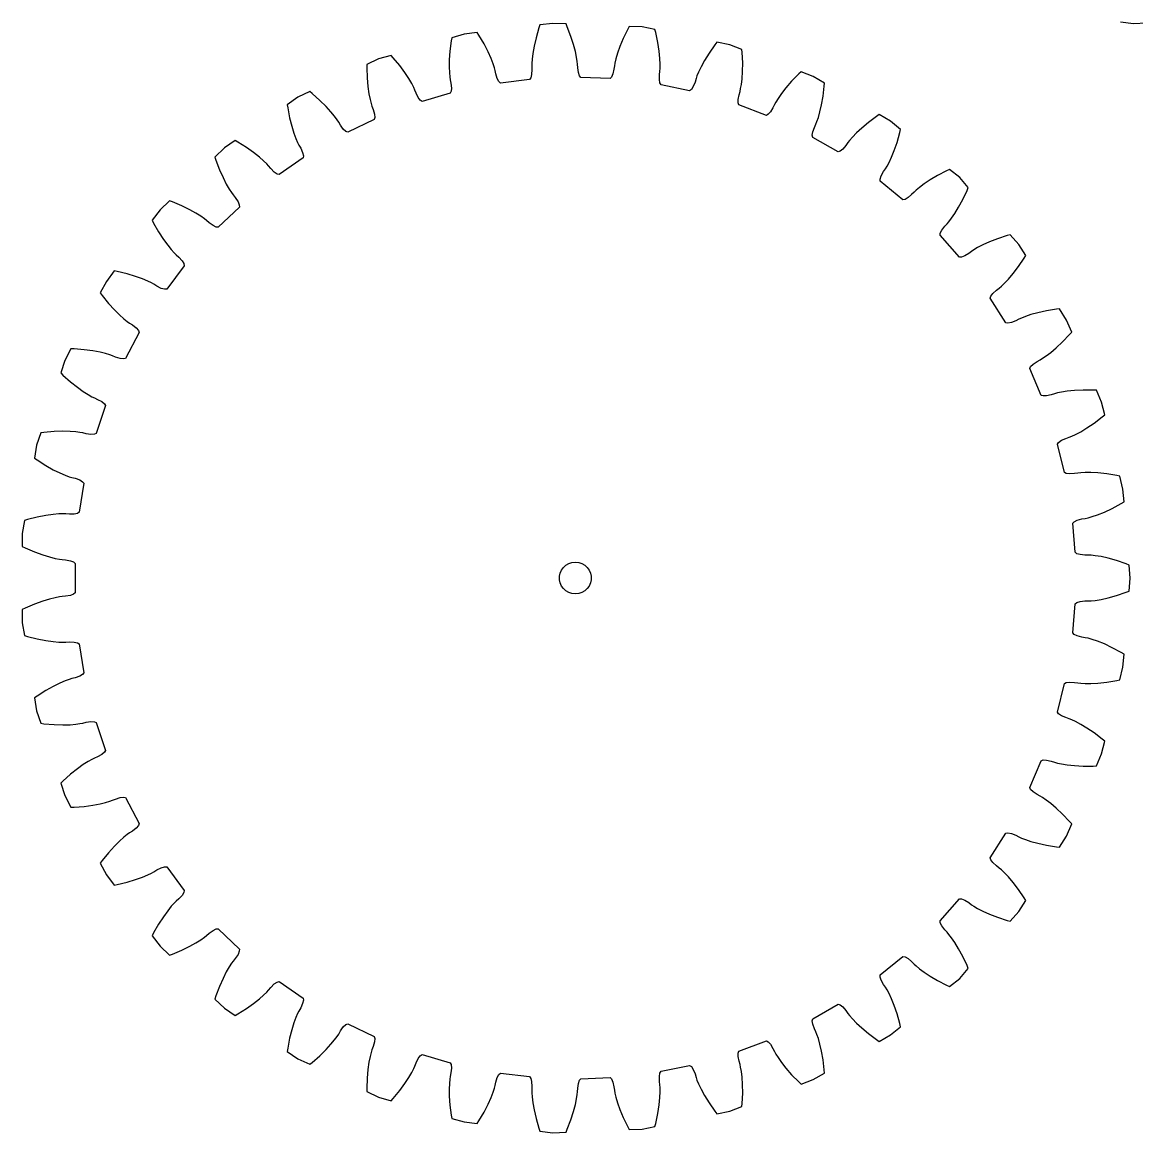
# Model space of a CAD drawing. Extents: x 0 to 213, y 0 to 209.
# Drawn here: x 0 to 104.9, y 0 to 104.4 of the extents above; entities that cross this region are included whole.
import ezdxf

# ---------------------------------------------------------------- set-up
doc = ezdxf.new("R2010")
doc.units = 0

msp = doc.modelspace()

# ---------------------------------------------------------------- linework, layer by layer
for p, q in [((48.61, 103.89), (48.34, 102.97)), ((48.71, 104.17), (48.61, 103.89)), ((49.93, 104.32), (48.71, 104.17)), ((51.16, 104.27), (49.93, 104.32)), ((51.28, 104), (51.16, 104.27)), ((51.62, 103.1), (51.28, 104)), ((57.1, 104.03), (56.96, 103.77)), ((58.33, 103.98), (57.1, 104.03)), ((59.53, 103.74), (58.33, 103.98)), ((103.33, 104.47), (104.55, 104.32)), ((104.55, 104.32), (105.78, 104.37)), ((40.41, 102.97), (40.36, 102.67)), ((41.59, 103.31), (40.41, 102.97)), ((42.81, 103.46), (41.59, 103.31)), ((42.97, 103.21), (42.81, 103.46)), ((43.46, 102.38), (42.97, 103.21)), ((48.34, 102.97), (48.16, 102.17)), ((51.87, 102.32), (51.62, 103.1)), ((56.54, 102.91), (56.23, 102.15)), ((56.96, 103.77), (56.54, 102.91)), ((59.6, 103.45), (59.53, 103.74)), ((59.8, 102.51), (59.6, 103.45)), ((40.24, 101.72), (40.18, 100.9)), ((40.36, 102.67), (40.24, 101.72)), ((43.83, 101.65), (43.46, 102.38)), ((48.16, 102.17), (48.03, 101.5)), ((52.05, 101.66), (51.87, 102.32)), ((56.23, 102.15), (56, 101.51)), ((59.92, 101.7), (59.8, 102.51)), ((65.17, 102.31), (64.62, 101.52)), ((65.36, 102.55), (65.17, 102.31)), ((66.56, 102.3), (65.36, 102.55)), ((67.7, 101.87), (66.56, 102.3)), ((67.73, 101.57), (67.7, 101.87)), ((33.52, 100.97), (32.41, 100.44)), ((34.7, 101.31), (33.52, 100.97)), ((34.9, 101.09), (34.7, 101.31)), ((35.51, 100.35), (34.9, 101.09)), ((40.18, 100.9), (40.17, 100.22)), ((44.11, 101.03), (43.83, 101.65)), ((44.3, 100.52), (44.11, 101.03)), ((47.97, 100.96), (47.94, 100.56)), ((48.03, 101.5), (47.97, 100.96)), ((52.16, 101.13), (52.05, 101.66)), ((52.22, 100.73), (52.16, 101.13)), ((52.25, 100.47), (52.22, 100.73)), ((55.85, 100.98), (55.76, 100.59)), ((56, 101.51), (55.85, 100.98)), ((59.99, 101.02), (59.92, 101.7)), ((60.01, 100.48), (59.99, 101.02)), ((64.19, 100.83), (63.87, 100.23)), ((64.62, 101.52), (64.19, 100.83)), ((67.78, 100.61), (67.73, 101.57)), ((32.41, 100.44), (32.41, 100.15)), ((32.41, 100.15), (32.44, 99.19)), ((36, 99.69), (35.51, 100.35)), ((36.37, 99.12), (36, 99.69)), ((40.17, 100.22), (40.19, 99.68)), ((40.19, 99.68), (40.23, 99.28)), ((44.43, 100.14), (44.3, 100.52)), ((44.49, 99.88), (44.43, 100.14)), ((44.56, 99.56), (44.49, 99.88)), ((47.95, 99.97), (47.92, 99.52)), ((47.94, 100.56), (47.93, 100.3)), ((47.93, 100.3), (47.95, 99.97)), ((52.26, 100.14), (52.25, 100.47)), ((52.32, 99.7), (52.26, 100.14)), ((52.43, 99.39), (52.32, 99.7)), ((55.67, 100.01), (55.57, 99.56)), ((55.71, 100.33), (55.67, 100.01)), ((55.76, 100.59), (55.71, 100.33)), ((59.95, 99.49), (59.99, 99.81)), ((59.99, 99.81), (60.01, 100.08)), ((60.01, 100.08), (60.01, 100.48)), ((63.63, 99.74), (63.48, 99.37)), ((63.87, 100.23), (63.63, 99.74)), ((67.72, 99.11), (67.77, 99.79)), ((67.77, 99.79), (67.78, 100.61)), ((73.27, 99.76), (73.05, 99.56)), ((74.41, 99.32), (73.27, 99.76)), ((32.44, 99.19), (32.52, 98.37)), ((36.64, 98.65), (36.37, 99.12)), ((36.83, 98.29), (36.64, 98.65)), ((40.23, 99.28), (40.27, 99.02)), ((40.27, 99.02), (40.33, 98.7)), ((40.33, 98.7), (40.38, 98.24)), ((44.69, 99.13), (44.56, 99.56)), ((44.84, 98.84), (44.69, 99.13)), ((45, 98.71), (44.84, 98.84)), ((47.73, 99.04), (45, 98.71)), ((47.84, 99.21), (47.73, 99.04)), ((47.92, 99.52), (47.84, 99.21)), ((52.55, 99.24), (52.43, 99.39)), ((55.3, 99.13), (52.55, 99.24)), ((55.44, 99.27), (55.3, 99.13)), ((55.57, 99.56), (55.44, 99.27)), ((59.94, 99.03), (59.95, 99.49)), ((60, 98.72), (59.94, 99.03)), ((60.1, 98.54), (60, 98.72)), ((63.3, 98.8), (63.13, 98.38)), ((63.39, 99.12), (63.3, 98.8)), ((63.48, 99.37), (63.39, 99.12)), ((67.59, 98.18), (67.66, 98.57)), ((67.66, 98.57), (67.72, 99.11)), ((72.38, 98.87), (71.84, 98.25)), ((73.05, 99.56), (72.38, 98.87)), ((75.48, 98.71), (74.41, 99.32)), ((75.46, 98.41), (75.48, 98.71)), ((27.04, 97.9), (25.93, 97.37)), ((27.28, 97.71), (27.04, 97.9)), ((28, 97.08), (27.28, 97.71)), ((32.52, 98.37), (32.62, 97.7)), ((32.62, 97.7), (32.72, 97.17)), ((36.94, 98.05), (36.83, 98.29)), ((37.05, 97.75), (36.94, 98.05)), ((37.25, 97.34), (37.05, 97.75)), ((40.26, 97.75), (37.62, 96.98)), ((40.35, 97.93), (40.26, 97.75)), ((40.38, 98.24), (40.35, 97.93)), ((62.79, 97.99), (60.1, 98.54)), ((62.96, 98.11), (62.79, 97.99)), ((63.13, 98.38), (62.96, 98.11)), ((67.36, 97.16), (67.44, 97.6)), ((67.44, 97.6), (67.53, 97.92)), ((67.53, 97.92), (67.59, 98.18)), ((71.42, 97.71), (71.11, 97.26)), ((71.84, 98.25), (71.42, 97.71)), ((75.34, 97.46), (75.46, 98.41)), ((25.93, 97.37), (24.92, 96.67)), ((24.92, 96.67), (24.97, 96.38)), ((28.58, 96.5), (28, 97.08)), ((29.04, 96), (28.58, 96.5)), ((32.72, 97.17), (32.82, 96.77)), ((32.82, 96.77), (32.9, 96.52)), ((32.9, 96.52), (33.02, 96.22)), ((37.45, 97.09), (37.25, 97.34)), ((37.62, 96.98), (37.45, 97.09)), ((67.36, 96.84), (67.36, 97.16)), ((67.43, 96.65), (67.36, 96.84)), ((70.01, 95.67), (67.43, 96.65)), ((70.77, 96.69), (70.63, 96.39)), ((70.9, 96.92), (70.77, 96.69)), ((71.11, 97.26), (70.9, 96.92)), ((75.05, 95.99), (75.2, 96.65)), ((75.2, 96.65), (75.34, 97.46)), ((24.97, 96.38), (25.15, 95.44)), ((25.15, 95.44), (25.36, 94.64)), ((29.39, 95.58), (29.04, 96)), ((29.63, 95.26), (29.39, 95.58)), ((33.02, 96.22), (33.14, 95.78)), ((33.16, 95.46), (33.1, 95.27)), ((33.14, 95.78), (33.16, 95.46)), ((70.19, 95.77), (70.01, 95.67)), ((70.4, 96), (70.19, 95.77)), ((70.63, 96.39), (70.4, 96)), ((74.77, 95.08), (74.9, 95.47)), ((74.9, 95.47), (75.05, 95.99)), ((80.38, 95.57), (79.61, 95)), ((80.63, 95.74), (80.38, 95.57)), ((81.69, 95.12), (80.63, 95.74)), ((25.36, 94.64), (25.56, 93.99)), ((29.77, 95.04), (29.63, 95.26)), ((29.94, 94.75), (29.77, 95.04)), ((30.2, 94.38), (29.94, 94.75)), ((30.43, 94.16), (30.2, 94.38)), ((33.1, 95.27), (30.62, 94.09)), ((74.38, 94.12), (74.53, 94.54)), ((74.53, 94.54), (74.67, 94.84)), ((74.67, 94.84), (74.77, 95.08)), ((78.98, 94.47), (78.48, 94.01)), ((79.61, 95), (78.98, 94.47)), ((82.64, 94.35), (81.69, 95.12)), ((25.56, 93.99), (25.75, 93.48)), ((25.75, 93.48), (25.91, 93.12)), ((30.62, 94.09), (30.43, 94.16)), ((74.33, 93.8), (74.38, 94.12)), ((74.37, 93.6), (74.33, 93.8)), ((76.75, 92.23), (74.37, 93.6)), ((78.1, 93.62), (77.84, 93.31)), ((78.48, 94.01), (78.1, 93.62)), ((82.31, 93.13), (82.57, 94.06)), ((82.57, 94.06), (82.64, 94.35)), ((19.02, 92.6), (18.13, 91.75)), ((20.03, 93.29), (19.02, 92.6)), ((20.29, 93.15), (20.03, 93.29)), ((21.1, 92.64), (20.29, 93.15)), ((21.77, 92.17), (21.1, 92.64)), ((25.91, 93.12), (26.03, 92.88)), ((26.03, 92.88), (26.2, 92.59)), ((26.2, 92.59), (26.38, 92.18)), ((76.95, 92.29), (76.75, 92.23)), ((77.2, 92.49), (76.95, 92.29)), ((77.49, 92.84), (77.2, 92.49)), ((77.67, 93.11), (77.49, 92.84)), ((77.84, 93.31), (77.67, 93.11)), ((81.79, 91.73), (82.04, 92.36)), ((82.04, 92.36), (82.31, 93.13)), ((18.13, 91.75), (18.22, 91.46)), ((18.22, 91.46), (18.56, 90.56)), ((22.31, 91.75), (21.77, 92.17)), ((22.71, 91.39), (22.31, 91.75)), ((23, 91.11), (22.71, 91.39)), ((26.43, 91.67), (24.17, 90.11)), ((26.38, 92.18), (26.46, 91.87)), ((26.46, 91.87), (26.43, 91.67)), ((81.36, 90.88), (81.55, 91.24)), ((81.55, 91.24), (81.79, 91.73)), ((18.56, 90.56), (18.89, 89.81)), ((23.18, 90.91), (23, 91.11)), ((23.39, 90.66), (23.18, 90.91)), ((23.71, 90.34), (23.39, 90.66)), ((23.97, 90.15), (23.71, 90.34)), ((80.82, 89.99), (81.04, 90.38)), ((81.04, 90.38), (81.23, 90.65)), ((81.23, 90.65), (81.36, 90.88)), ((86.97, 90.46), (86.12, 90.02)), ((87.25, 90.59), (86.97, 90.46)), ((88.2, 89.81), (87.25, 90.59)), ((18.89, 89.81), (19.19, 89.2)), ((19.19, 89.2), (19.46, 88.73)), ((24.17, 90.11), (23.97, 90.15)), ((80.72, 89.68), (80.82, 89.99)), ((80.73, 89.48), (80.72, 89.68)), ((82.86, 87.74), (80.73, 89.48)), ((84.85, 89.23), (84.41, 88.9)), ((85.42, 89.6), (84.85, 89.23)), ((86.12, 90.02), (85.42, 89.6)), ((89.01, 88.89), (88.2, 89.81)), ((19.46, 88.73), (19.68, 88.4)), ((19.68, 88.4), (19.84, 88.18)), ((19.84, 88.18), (20.04, 87.93)), ((83.68, 88.23), (83.34, 87.93)), ((83.91, 88.46), (83.68, 88.23)), ((84.1, 88.64), (83.91, 88.46)), ((84.41, 88.9), (84.1, 88.64)), ((88.49, 87.75), (88.9, 88.61)), ((88.9, 88.61), (89.01, 88.89)), ((13.84, 87.63), (12.96, 86.78)), ((14.12, 87.53), (13.84, 87.63)), ((15.01, 87.15), (14.12, 87.53)), ((15.75, 86.79), (15.01, 87.15)), ((20.43, 87.05), (18.44, 85.15)), ((20.04, 87.93), (20.3, 87.55)), ((20.3, 87.55), (20.42, 87.25)), ((20.42, 87.25), (20.43, 87.05)), ((83.06, 87.77), (82.86, 87.74)), ((83.34, 87.93), (83.06, 87.77)), ((88.1, 87.02), (88.49, 87.75)), ((12.96, 86.78), (12.22, 85.8)), ((16.34, 86.46), (15.75, 86.79)), ((16.8, 86.18), (16.34, 86.46)), ((17.13, 85.94), (16.8, 86.18)), ((87.19, 85.67), (87.44, 85.99)), ((87.44, 85.99), (87.75, 86.44)), ((87.75, 86.44), (88.1, 87.02)), ((12.22, 85.8), (12.36, 85.53)), ((12.36, 85.53), (12.83, 84.7)), ((17.34, 85.78), (17.13, 85.94)), ((17.58, 85.56), (17.34, 85.78)), ((17.95, 85.3), (17.58, 85.56)), ((18.24, 85.16), (17.95, 85.3)), ((18.44, 85.15), (18.24, 85.16)), ((86.52, 84.88), (86.8, 85.24)), ((86.8, 85.24), (87.02, 85.47)), ((87.02, 85.47), (87.19, 85.67)), ((12.83, 84.7), (13.28, 84.01)), ((13.28, 84.01), (13.68, 83.46)), ((86.35, 84.4), (86.37, 84.6)), ((88.17, 82.34), (86.35, 84.4)), ((86.37, 84.6), (86.52, 84.88)), ((91.75, 84.06), (90.99, 83.76)), ((92.67, 84.36), (91.75, 84.06)), ((92.95, 84.44), (92.67, 84.36)), ((93.77, 83.52), (92.95, 84.44)), ((13.68, 83.46), (14.02, 83.04)), ((14.02, 83.04), (14.29, 82.74)), ((89.32, 82.88), (89.06, 82.68)), ((89.54, 83.03), (89.32, 82.88)), ((89.89, 83.23), (89.54, 83.03)), ((90.37, 83.48), (89.89, 83.23)), ((90.99, 83.76), (90.37, 83.48)), ((94.42, 82.48), (93.77, 83.52)), ((14.29, 82.74), (14.48, 82.55)), ((14.48, 82.55), (14.72, 82.33)), ((14.72, 82.33), (15.03, 82)), ((15.03, 82), (15.2, 81.73)), ((88.37, 82.34), (88.17, 82.34)), ((88.67, 82.45), (88.37, 82.34)), ((89.06, 82.68), (88.67, 82.45)), ((93.73, 81.44), (94.27, 82.23)), ((94.27, 82.23), (94.42, 82.48)), ((8.65, 81.04), (7.91, 80.06)), ((8.94, 80.99), (8.65, 81.04)), ((9.87, 80.76), (8.94, 80.99)), ((10.66, 80.53), (9.87, 80.76)), ((15.24, 81.53), (13.59, 79.33)), ((15.2, 81.73), (15.24, 81.53)), ((92.78, 80.27), (93.23, 80.79)), ((93.23, 80.79), (93.73, 81.44)), ((7.91, 80.06), (7.34, 78.97)), ((11.3, 80.29), (10.66, 80.53)), ((11.8, 80.08), (11.3, 80.29)), ((12.16, 79.91), (11.8, 80.08)), ((12.39, 79.78), (12.16, 79.91)), ((12.67, 79.61), (12.39, 79.78)), ((92.12, 79.6), (92.41, 79.88)), ((92.41, 79.88), (92.78, 80.27)), ((7.34, 78.97), (7.52, 78.73)), ((7.52, 78.73), (8.12, 77.99)), ((13.08, 79.4), (12.67, 79.61)), ((13.39, 79.31), (13.08, 79.4)), ((13.59, 79.33), (13.39, 79.31)), ((91.07, 78.48), (91.13, 78.67)), ((91.13, 78.67), (91.32, 78.93)), ((91.32, 78.93), (91.65, 79.23)), ((91.65, 79.23), (91.91, 79.43)), ((91.91, 79.43), (92.12, 79.6)), ((8.12, 77.99), (8.67, 77.38)), ((92.54, 76.15), (91.07, 78.48)), ((8.67, 77.38), (9.15, 76.9)), ((9.15, 76.9), (9.56, 76.54)), ((94.01, 76.61), (93.77, 76.5)), ((94.38, 76.76), (94.01, 76.61)), ((94.9, 76.93), (94.38, 76.76)), ((95.56, 77.1), (94.9, 76.93)), ((96.36, 77.28), (95.56, 77.1)), ((97.3, 77.43), (96.36, 77.28)), ((97.6, 77.46), (97.3, 77.43)), ((98.26, 76.42), (97.6, 77.46)), ((9.56, 76.54), (9.87, 76.29)), ((9.87, 76.29), (10.09, 76.13)), ((10.09, 76.13), (10.36, 75.96)), ((10.36, 75.96), (10.72, 75.68)), ((10.72, 75.68), (10.93, 75.44)), ((92.74, 76.12), (92.54, 76.15)), ((93.06, 76.18), (92.74, 76.12)), ((93.48, 76.35), (93.06, 76.18)), ((93.77, 76.5), (93.48, 76.35)), ((98.74, 75.29), (98.26, 76.42)), ((11, 75.25), (9.72, 72.81)), ((10.93, 75.44), (11, 75.25)), ((97.88, 74.37), (98.54, 75.06)), ((98.54, 75.06), (98.74, 75.29)), ((4.58, 73.71), (4.01, 72.62)), ((4.88, 73.7), (4.58, 73.71)), ((5.83, 73.63), (4.88, 73.7)), ((6.65, 73.52), (5.83, 73.63)), ((7.32, 73.4), (6.65, 73.52)), ((96.76, 73.37), (97.28, 73.81)), ((97.28, 73.81), (97.88, 74.37)), ((4.01, 72.62), (3.62, 71.46)), ((7.84, 73.27), (7.32, 73.4)), ((8.23, 73.15), (7.84, 73.27)), ((8.48, 73.06), (8.23, 73.15)), ((8.78, 72.94), (8.48, 73.06)), ((9.21, 72.8), (8.78, 72.94)), ((9.53, 72.76), (9.21, 72.8)), ((9.72, 72.81), (9.53, 72.76)), ((95.1, 72.28), (95.48, 72.53)), ((95.48, 72.53), (95.77, 72.68)), ((95.77, 72.68), (96, 72.82)), ((96, 72.82), (96.33, 73.04)), ((96.33, 73.04), (96.76, 73.37)), ((3.62, 71.46), (3.83, 71.25)), ((94.79, 71.87), (94.87, 72.05)), ((95.87, 69.34), (94.79, 71.87)), ((94.87, 72.05), (95.1, 72.28)), ((3.83, 71.25), (4.55, 70.61)), ((4.55, 70.61), (5.19, 70.1)), ((5.19, 70.1), (5.74, 69.7)), ((5.74, 69.7), (6.2, 69.41)), ((6.2, 69.41), (6.55, 69.21)), ((6.55, 69.21), (6.79, 69.09)), ((96.06, 69.28), (95.87, 69.34)), ((96.38, 69.29), (96.06, 69.28)), ((96.82, 69.39), (96.38, 69.29)), ((97.13, 69.49), (96.82, 69.39)), ((97.39, 69.56), (97.13, 69.49)), ((97.78, 69.64), (97.39, 69.56)), ((98.32, 69.73), (97.78, 69.64)), ((98.99, 69.8), (98.32, 69.73)), ((99.81, 69.84), (98.99, 69.8)), ((100.77, 69.84), (99.81, 69.84)), ((101.07, 69.82), (100.77, 69.84)), ((101.55, 68.69), (101.07, 69.82)), ((6.79, 69.09), (7.09, 68.96)), ((7.83, 68.37), (6.96, 65.76)), ((7.09, 68.96), (7.49, 68.75)), ((7.49, 68.75), (7.73, 68.54)), ((7.73, 68.54), (7.83, 68.37)), ((101.84, 67.5), (101.55, 68.69)), ((100.85, 66.73), (101.62, 67.31)), ((101.62, 67.31), (101.84, 67.5)), ((99.59, 65.92), (100.17, 66.27)), ((100.17, 66.27), (100.85, 66.73)), ((1.74, 65.82), (1.35, 64.65)), ((2.03, 65.86), (1.74, 65.82)), ((2.99, 65.94), (2.03, 65.86)), ((3.81, 65.96), (2.99, 65.94)), ((4.49, 65.95), (3.81, 65.96)), ((5.03, 65.91), (4.49, 65.95)), ((5.43, 65.85), (5.03, 65.91)), ((5.69, 65.81), (5.43, 65.85)), ((6.01, 65.73), (5.69, 65.81)), ((6.46, 65.66), (6.01, 65.73)), ((6.78, 65.68), (6.46, 65.66)), ((6.96, 65.76), (6.78, 65.68)), ((97.51, 64.92), (97.77, 65.11)), ((97.77, 65.11), (98.19, 65.29)), ((98.19, 65.29), (98.5, 65.4)), ((98.5, 65.4), (98.74, 65.5)), ((98.74, 65.5), (99.11, 65.66)), ((99.11, 65.66), (99.59, 65.92)), ((1.35, 64.65), (1.15, 63.44)), ((97.4, 64.76), (97.51, 64.92)), ((98.06, 62.09), (97.4, 64.76)), ((1.15, 63.44), (1.39, 63.27)), ((1.39, 63.27), (2.2, 62.75)), ((2.2, 62.75), (2.92, 62.35)), ((2.92, 62.35), (3.53, 62.05)), ((3.53, 62.05), (4.02, 61.83)), ((98.23, 61.99), (98.06, 62.09)), ((98.55, 61.95), (98.23, 61.99)), ((99, 61.98), (98.55, 61.95)), ((99.33, 62.03), (99, 61.98)), ((99.59, 62.06), (99.33, 62.03)), ((99.99, 62.08), (99.59, 62.06)), ((100.53, 62.08), (99.99, 62.08)), ((101.21, 62.04), (100.53, 62.08)), ((102.03, 61.95), (101.21, 62.04)), ((102.98, 61.79), (102.03, 61.95)), ((4.02, 61.83), (4.4, 61.69)), ((4.4, 61.69), (4.66, 61.62)), ((4.66, 61.62), (4.97, 61.54)), ((4.97, 61.54), (5.4, 61.39)), ((5.8, 61.07), (5.36, 58.35)), ((5.4, 61.39), (5.68, 61.22)), ((5.68, 61.22), (5.8, 61.07)), ((103.27, 61.73), (102.98, 61.79)), ((103.56, 60.53), (103.27, 61.73)), ((103.66, 59.31), (103.56, 60.53)), ((102.56, 58.71), (103.4, 59.16)), ((103.4, 59.16), (103.66, 59.31)), ((1.41, 57.89), (0.48, 57.66)), ((2.22, 58.05), (1.41, 57.89)), ((2.89, 58.14), (2.22, 58.05)), ((3.43, 58.19), (2.89, 58.14)), ((3.84, 58.2), (3.43, 58.19)), ((4.1, 58.19), (3.84, 58.2)), ((4.43, 58.17), (4.1, 58.19)), ((4.88, 58.18), (4.43, 58.17)), ((5.19, 58.24), (4.88, 58.18)), ((5.36, 58.35), (5.19, 58.24)), ((99.26, 57.6), (99.7, 57.72)), ((99.7, 57.72), (100.02, 57.77)), ((100.02, 57.77), (100.28, 57.83)), ((100.28, 57.83), (100.66, 57.94)), ((100.66, 57.94), (101.18, 58.11)), ((101.18, 58.11), (101.81, 58.36)), ((101.81, 58.36), (102.56, 58.71)), ((0.2, 57.57), (0, 56.36)), ((0.48, 57.66), (0.2, 57.57)), ((98.83, 57.32), (98.97, 57.46)), ((99.05, 54.58), (98.83, 57.32)), ((98.97, 57.46), (99.26, 57.6)), ((0, 56.36), (0, 55.13)), ((0, 55.13), (0.27, 55)), ((0.27, 55), (1.15, 54.62)), ((1.15, 54.62), (1.92, 54.34)), ((99.21, 54.45), (99.05, 54.58)), ((1.92, 54.34), (2.57, 54.14)), ((2.57, 54.14), (3.1, 54.01)), ((3.1, 54.01), (3.49, 53.93)), ((3.49, 53.93), (3.75, 53.89)), ((3.75, 53.89), (4.08, 53.87)), ((4.08, 53.87), (4.53, 53.79)), ((4.53, 53.79), (4.82, 53.67)), ((4.82, 53.67), (4.97, 53.54)), ((4.97, 53.54), (4.97, 50.78)), ((51.15, 53.37), (51.42, 53.53)), ((51.42, 53.53), (51.72, 53.63)), ((51.72, 53.63), (52.03, 53.66)), ((52.03, 53.66), (52.35, 53.63)), ((52.35, 53.63), (52.64, 53.53)), ((52.64, 53.53), (52.92, 53.37)), ((99.52, 54.36), (99.21, 54.45)), ((99.97, 54.32), (99.52, 54.36)), ((100.3, 54.32), (99.97, 54.32)), ((100.56, 54.3), (100.3, 54.32)), ((100.96, 54.26), (100.56, 54.3)), ((101.5, 54.17), (100.96, 54.26)), ((102.16, 54.02), (101.5, 54.17)), ((102.95, 53.8), (102.16, 54.02)), ((103.86, 53.49), (102.95, 53.8)), ((104.14, 53.38), (103.86, 53.49)), ((50.54, 52.32), (50.61, 52.62)), ((50.61, 52.62), (50.73, 52.91)), ((50.73, 52.91), (50.92, 53.16)), ((50.92, 53.16), (51.15, 53.37)), ((52.92, 53.37), (53.15, 53.16)), ((53.15, 53.16), (53.33, 52.91)), ((53.33, 52.91), (53.46, 52.62)), ((53.46, 52.62), (53.53, 52.32)), ((104.24, 52.16), (104.14, 53.38)), ((50.54, 52), (50.54, 52.32)), ((50.61, 51.7), (50.54, 52)), ((50.73, 51.41), (50.61, 51.7)), ((50.92, 51.16), (50.73, 51.41)), ((53.33, 51.41), (53.15, 51.16)), ((53.46, 51.7), (53.33, 51.41)), ((53.53, 52), (53.46, 51.7)), ((53.53, 52.32), (53.53, 52)), ((104.14, 50.94), (104.24, 52.16)), ((3.49, 50.39), (3.1, 50.31)), ((3.75, 50.43), (3.49, 50.39)), ((4.08, 50.46), (3.75, 50.43)), ((4.53, 50.53), (4.08, 50.46)), ((4.82, 50.65), (4.53, 50.53)), ((4.97, 50.78), (4.82, 50.65)), ((51.15, 50.95), (50.92, 51.16)), ((51.42, 50.79), (51.15, 50.95)), ((51.72, 50.69), (51.42, 50.79)), ((52.03, 50.66), (51.72, 50.69)), ((52.35, 50.69), (52.03, 50.66)), ((52.64, 50.79), (52.35, 50.69)), ((52.92, 50.95), (52.64, 50.79)), ((53.15, 51.16), (52.92, 50.95)), ((102.16, 50.3), (102.95, 50.52)), ((102.95, 50.52), (103.86, 50.83)), ((103.86, 50.83), (104.14, 50.94)), ((0.27, 49.32), (0, 49.19)), ((1.15, 49.7), (0.27, 49.32)), ((1.92, 49.98), (1.15, 49.7)), ((2.57, 50.18), (1.92, 49.98)), ((3.1, 50.31), (2.57, 50.18)), ((98.83, 47), (99.05, 49.74)), ((99.05, 49.74), (99.21, 49.87)), ((99.21, 49.87), (99.52, 49.96)), ((99.52, 49.96), (99.97, 50)), ((99.97, 50), (100.3, 50)), ((100.3, 50), (100.56, 50.02)), ((100.56, 50.02), (100.96, 50.06)), ((100.96, 50.06), (101.5, 50.15)), ((101.5, 50.15), (102.16, 50.3)), ((0, 49.19), (0, 47.96)), ((0, 47.96), (0.2, 46.75)), ((0.2, 46.75), (0.48, 46.66)), ((0.48, 46.66), (1.41, 46.43)), ((1.41, 46.43), (2.22, 46.27)), ((2.22, 46.27), (2.89, 46.18)), ((2.89, 46.18), (3.43, 46.13)), ((4.1, 46.13), (4.43, 46.15)), ((4.43, 46.15), (4.88, 46.14)), ((4.88, 46.14), (5.19, 46.08)), ((98.97, 46.86), (98.83, 47)), ((99.26, 46.72), (98.97, 46.86)), ((99.7, 46.6), (99.26, 46.72)), ((100.02, 46.55), (99.7, 46.6)), ((100.28, 46.49), (100.02, 46.55)), ((100.66, 46.38), (100.28, 46.49)), ((101.18, 46.21), (100.66, 46.38)), ((101.81, 45.96), (101.18, 46.21)), ((3.43, 46.13), (3.84, 46.12)), ((3.84, 46.12), (4.1, 46.13)), ((5.19, 46.08), (5.36, 45.97)), ((5.36, 45.97), (5.8, 43.25)), ((102.56, 45.61), (101.81, 45.96)), ((103.4, 45.16), (102.56, 45.61)), ((103.66, 45.01), (103.4, 45.16)), ((103.56, 43.79), (103.66, 45.01)), ((5.68, 43.1), (5.4, 42.94)), ((5.8, 43.25), (5.68, 43.1)), ((103.27, 42.6), (103.56, 43.79)), ((2.92, 41.97), (2.2, 41.57)), ((3.53, 42.27), (2.92, 41.97)), ((4.02, 42.49), (3.53, 42.27)), ((4.4, 42.63), (4.02, 42.49)), ((4.66, 42.71), (4.4, 42.63)), ((4.97, 42.78), (4.66, 42.71)), ((5.4, 42.94), (4.97, 42.78)), ((97.4, 39.56), (98.06, 42.23)), ((98.06, 42.23), (98.23, 42.33)), ((98.23, 42.33), (98.55, 42.37)), ((98.55, 42.37), (99, 42.34)), ((99, 42.34), (99.33, 42.29)), ((99.33, 42.29), (99.59, 42.26)), ((99.59, 42.26), (99.99, 42.24)), ((99.99, 42.24), (100.53, 42.24)), ((100.53, 42.24), (101.21, 42.28)), ((101.21, 42.28), (102.03, 42.37)), ((102.03, 42.37), (102.98, 42.53)), ((102.98, 42.53), (103.27, 42.6)), ((1.39, 41.05), (1.15, 40.88)), ((2.2, 41.57), (1.39, 41.05)), ((1.15, 40.88), (1.35, 39.67)), ((1.35, 39.67), (1.74, 38.5)), ((97.51, 39.4), (97.4, 39.56)), ((97.77, 39.21), (97.51, 39.4)), ((98.19, 39.03), (97.77, 39.21)), ((98.5, 38.92), (98.19, 39.03)), ((98.74, 38.83), (98.5, 38.92)), ((99.11, 38.66), (98.74, 38.83)), ((1.74, 38.5), (2.03, 38.46)), ((2.03, 38.46), (2.99, 38.38)), ((2.99, 38.38), (3.81, 38.36)), ((3.81, 38.36), (4.49, 38.37)), ((4.49, 38.37), (5.03, 38.41)), ((5.03, 38.41), (5.43, 38.47)), ((5.43, 38.47), (5.69, 38.52)), ((5.69, 38.52), (6.01, 38.59)), ((6.01, 38.59), (6.46, 38.66)), ((6.46, 38.66), (6.78, 38.64)), ((6.78, 38.64), (6.96, 38.56)), ((6.96, 38.56), (7.83, 35.95)), ((99.59, 38.4), (99.11, 38.66)), ((100.17, 38.05), (99.59, 38.4)), ((100.85, 37.59), (100.17, 38.05)), ((101.62, 37.01), (100.85, 37.59)), ((101.55, 35.63), (101.84, 36.82)), ((101.84, 36.82), (101.62, 37.01)), ((7.73, 35.78), (7.49, 35.57)), ((7.83, 35.95), (7.73, 35.78)), ((5.74, 34.62), (5.19, 34.22)), ((6.2, 34.91), (5.74, 34.62)), ((6.55, 35.11), (6.2, 34.91)), ((6.79, 35.23), (6.55, 35.11)), ((7.09, 35.36), (6.79, 35.23)), ((7.49, 35.57), (7.09, 35.36)), ((94.79, 32.45), (95.87, 34.98)), ((95.87, 34.98), (96.06, 35.05)), ((96.06, 35.05), (96.38, 35.03)), ((96.38, 35.03), (96.82, 34.93)), ((96.82, 34.93), (97.13, 34.83)), ((97.13, 34.83), (97.39, 34.76)), ((97.39, 34.76), (97.78, 34.68)), ((97.78, 34.68), (98.32, 34.59)), ((101.07, 34.5), (101.55, 35.63)), ((4.55, 33.71), (3.83, 33.07)), ((5.19, 34.22), (4.55, 33.71)), ((98.32, 34.59), (98.99, 34.52)), ((98.99, 34.52), (99.81, 34.48)), ((99.81, 34.48), (100.77, 34.48)), ((100.77, 34.48), (101.07, 34.5)), ((3.83, 33.07), (3.62, 32.86)), ((3.62, 32.86), (4.01, 31.7)), ((4.01, 31.7), (4.58, 30.61)), ((8.78, 31.38), (9.21, 31.52)), ((9.21, 31.52), (9.53, 31.56)), ((9.53, 31.56), (9.72, 31.51)), ((9.72, 31.51), (11, 29.07)), ((94.87, 32.27), (94.79, 32.45)), ((95.1, 32.04), (94.87, 32.27)), ((95.48, 31.8), (95.1, 32.04)), ((95.77, 31.64), (95.48, 31.8)), ((96, 31.51), (95.77, 31.64)), ((96.33, 31.28), (96, 31.51)), ((4.58, 30.61), (4.88, 30.62)), ((4.88, 30.62), (5.83, 30.69)), ((5.83, 30.69), (6.65, 30.8)), ((6.65, 30.8), (7.32, 30.92)), ((7.32, 30.92), (7.84, 31.05)), ((7.84, 31.05), (8.23, 31.17)), ((8.23, 31.17), (8.48, 31.26)), ((8.48, 31.26), (8.78, 31.38)), ((96.76, 30.95), (96.33, 31.28)), ((97.28, 30.51), (96.76, 30.95)), ((97.88, 29.95), (97.28, 30.51)), ((98.54, 29.26), (97.88, 29.95)), ((10.36, 28.36), (10.09, 28.19)), ((10.72, 28.64), (10.36, 28.36)), ((10.93, 28.88), (10.72, 28.64)), ((11, 29.07), (10.93, 28.88)), ((98.26, 27.9), (98.74, 29.03)), ((98.74, 29.03), (98.54, 29.26)), ((9.15, 27.42), (8.67, 26.94)), ((9.56, 27.78), (9.15, 27.42)), ((9.87, 28.04), (9.56, 27.78)), ((10.09, 28.19), (9.87, 28.04)), ((91.07, 25.85), (92.54, 28.17)), ((92.54, 28.17), (92.74, 28.21)), ((92.74, 28.21), (93.06, 28.14)), ((93.06, 28.14), (93.48, 27.97)), ((93.48, 27.97), (93.77, 27.82)), ((93.77, 27.82), (94.01, 27.71)), ((94.01, 27.71), (94.38, 27.56)), ((94.38, 27.56), (94.9, 27.39)), ((94.9, 27.39), (95.56, 27.22)), ((97.6, 26.86), (98.26, 27.9)), ((8.12, 26.33), (7.52, 25.59)), ((8.67, 26.94), (8.12, 26.33)), ((95.56, 27.22), (96.36, 27.04)), ((96.36, 27.04), (97.3, 26.89)), ((97.3, 26.89), (97.6, 26.86)), ((7.52, 25.59), (7.34, 25.35)), ((7.34, 25.35), (7.91, 24.26)), ((91.13, 25.65), (91.07, 25.85)), ((91.32, 25.4), (91.13, 25.65)), ((91.65, 25.09), (91.32, 25.4)), ((7.91, 24.26), (8.65, 23.28)), ((11.3, 24.03), (11.8, 24.24)), ((11.8, 24.24), (12.16, 24.41)), ((12.16, 24.41), (12.39, 24.54)), ((12.39, 24.54), (12.67, 24.72)), ((12.67, 24.72), (13.08, 24.92)), ((13.08, 24.92), (13.39, 25.01)), ((13.39, 25.01), (13.59, 24.99)), ((13.59, 24.99), (15.24, 22.79)), ((91.91, 24.89), (91.65, 25.09)), ((92.12, 24.72), (91.91, 24.89)), ((92.41, 24.44), (92.12, 24.72)), ((92.78, 24.05), (92.41, 24.44)), ((8.65, 23.28), (8.94, 23.33)), ((8.94, 23.33), (9.87, 23.56)), ((9.87, 23.56), (10.66, 23.8)), ((10.66, 23.8), (11.3, 24.03)), ((93.23, 23.53), (92.78, 24.05)), ((93.73, 22.88), (93.23, 23.53)), ((15.03, 22.32), (14.72, 21.99)), ((15.2, 22.59), (15.03, 22.32)), ((15.24, 22.79), (15.2, 22.59)), ((94.27, 22.09), (93.73, 22.88)), ((94.42, 21.84), (94.27, 22.09)), ((14.02, 21.29), (13.68, 20.86)), ((14.29, 21.58), (14.02, 21.29)), ((14.48, 21.77), (14.29, 21.58)), ((14.72, 21.99), (14.48, 21.77)), ((86.35, 19.92), (88.17, 21.98)), ((88.17, 21.98), (88.37, 21.99)), ((88.37, 21.99), (88.67, 21.87)), ((88.67, 21.87), (89.06, 21.64)), ((89.06, 21.64), (89.32, 21.44)), ((89.32, 21.44), (89.54, 21.3)), ((89.54, 21.3), (89.89, 21.09)), ((89.89, 21.09), (90.37, 20.84)), ((93.77, 20.8), (94.42, 21.84)), ((13.28, 20.31), (12.83, 19.62)), ((13.68, 20.86), (13.28, 20.31)), ((86.37, 19.72), (86.35, 19.92)), ((90.37, 20.84), (90.99, 20.56)), ((90.99, 20.56), (91.75, 20.26)), ((91.75, 20.26), (92.67, 19.96)), ((92.67, 19.96), (92.95, 19.88)), ((92.95, 19.88), (93.77, 20.8)), ((12.83, 19.62), (12.36, 18.79)), ((17.58, 18.76), (17.95, 19.02)), ((17.95, 19.02), (18.24, 19.16)), ((18.24, 19.16), (18.44, 19.17)), ((18.44, 19.17), (20.43, 17.27)), ((86.52, 19.44), (86.37, 19.72)), ((86.8, 19.08), (86.52, 19.44)), ((87.02, 18.85), (86.8, 19.08)), ((12.36, 18.79), (12.22, 18.52)), ((12.22, 18.52), (12.96, 17.54)), ((15.75, 17.53), (16.34, 17.86)), ((16.34, 17.86), (16.8, 18.14)), ((16.8, 18.14), (17.13, 18.38)), ((17.13, 18.38), (17.34, 18.54)), ((17.34, 18.54), (17.58, 18.76)), ((87.19, 18.65), (87.02, 18.85)), ((87.44, 18.33), (87.19, 18.65)), ((87.75, 17.88), (87.44, 18.33)), ((88.1, 17.3), (87.75, 17.88)), ((12.96, 17.54), (13.84, 16.69)), ((13.84, 16.69), (14.12, 16.79)), ((14.12, 16.79), (15.01, 17.17)), ((15.01, 17.17), (15.75, 17.53)), ((20.42, 17.07), (20.3, 16.77)), ((20.43, 17.27), (20.42, 17.07)), ((88.49, 16.57), (88.1, 17.3)), ((19.68, 15.93), (19.46, 15.59)), ((19.84, 16.14), (19.68, 15.93)), ((20.04, 16.39), (19.84, 16.14)), ((20.3, 16.77), (20.04, 16.39)), ((80.73, 14.84), (82.86, 16.58)), ((82.86, 16.58), (83.06, 16.55)), ((83.06, 16.55), (83.34, 16.39)), ((83.34, 16.39), (83.68, 16.09)), ((83.68, 16.09), (83.91, 15.86)), ((83.91, 15.86), (84.1, 15.68)), ((88.9, 15.71), (88.49, 16.57)), ((19.19, 15.12), (18.89, 14.51)), ((19.46, 15.59), (19.19, 15.12)), ((80.72, 14.64), (80.73, 14.84)), ((84.1, 15.68), (84.41, 15.42)), ((84.41, 15.42), (84.85, 15.1)), ((84.85, 15.1), (85.42, 14.72)), ((85.42, 14.72), (86.12, 14.3)), ((88.2, 14.51), (89.01, 15.43)), ((89.01, 15.43), (88.9, 15.71)), ((18.56, 13.76), (18.22, 12.86)), ((18.89, 14.51), (18.56, 13.76)), ((23.18, 13.41), (23.39, 13.66)), ((23.39, 13.66), (23.71, 13.99)), ((23.71, 13.99), (23.97, 14.17)), ((23.97, 14.17), (24.17, 14.21)), ((24.17, 14.21), (26.43, 12.65)), ((80.82, 14.33), (80.72, 14.64)), ((81.04, 13.94), (80.82, 14.33)), ((81.23, 13.67), (81.04, 13.94)), ((81.36, 13.44), (81.23, 13.67)), ((86.12, 14.3), (86.97, 13.86)), ((86.97, 13.86), (87.25, 13.74)), ((87.25, 13.74), (88.2, 14.51)), ((18.22, 12.86), (18.13, 12.57)), ((22.31, 12.58), (22.71, 12.93)), ((22.71, 12.93), (23, 13.22)), ((23, 13.22), (23.18, 13.41)), ((26.43, 12.65), (26.46, 12.45)), ((81.55, 13.08), (81.36, 13.44)), ((81.79, 12.59), (81.55, 13.08)), ((82.04, 11.96), (81.79, 12.59)), ((18.13, 12.57), (19.02, 11.72)), ((19.02, 11.72), (20.03, 11.03)), ((20.29, 11.17), (21.1, 11.68)), ((21.1, 11.68), (21.77, 12.15)), ((21.77, 12.15), (22.31, 12.58)), ((26.2, 11.73), (26.03, 11.44)), ((26.38, 12.14), (26.2, 11.73)), ((26.46, 12.45), (26.38, 12.14)), ((74.37, 10.72), (76.75, 12.09)), ((76.75, 12.09), (76.95, 12.03)), ((76.95, 12.03), (77.2, 11.83)), ((77.2, 11.83), (77.49, 11.48)), ((82.31, 11.19), (82.04, 11.96)), ((20.03, 11.03), (20.29, 11.17)), ((25.75, 10.84), (25.56, 10.33)), ((25.91, 11.21), (25.75, 10.84)), ((26.03, 11.44), (25.91, 11.21)), ((74.33, 10.52), (74.37, 10.72)), ((74.38, 10.2), (74.33, 10.52)), ((77.49, 11.48), (77.67, 11.21)), ((77.67, 11.21), (77.84, 11.01)), ((77.84, 11.01), (78.1, 10.7)), ((78.1, 10.7), (78.48, 10.31)), ((82.57, 10.27), (82.31, 11.19)), ((25.36, 9.68), (25.15, 8.88)), ((25.56, 10.33), (25.36, 9.68)), ((29.77, 9.28), (29.94, 9.57)), ((29.94, 9.57), (30.2, 9.94)), ((30.2, 9.94), (30.43, 10.16)), ((30.43, 10.16), (30.62, 10.23)), ((30.62, 10.23), (33.1, 9.05)), ((74.53, 9.78), (74.38, 10.2)), ((74.67, 9.48), (74.53, 9.78)), ((74.77, 9.24), (74.67, 9.48)), ((78.48, 10.31), (78.98, 9.85)), ((78.98, 9.85), (79.61, 9.32)), ((81.69, 9.2), (82.64, 9.97)), ((82.64, 9.97), (82.57, 10.27)), ((25.15, 8.88), (24.97, 7.94)), ((29.04, 8.32), (29.39, 8.74)), ((29.39, 8.74), (29.63, 9.06)), ((29.63, 9.06), (29.77, 9.28)), ((33.14, 8.54), (33.02, 8.1)), ((33.1, 9.05), (33.16, 8.86)), ((33.16, 8.86), (33.14, 8.54)), ((67.43, 7.67), (70.01, 8.65)), ((70.01, 8.65), (70.19, 8.55)), ((70.19, 8.55), (70.4, 8.32)), ((74.9, 8.86), (74.77, 9.24)), ((75.05, 8.33), (74.9, 8.86)), ((79.61, 9.32), (80.38, 8.75)), ((80.38, 8.75), (80.63, 8.58)), ((80.63, 8.58), (81.69, 9.2)), ((24.97, 7.94), (24.92, 7.65)), ((24.92, 7.65), (25.93, 6.95)), ((28, 7.24), (28.58, 7.82)), ((28.58, 7.82), (29.04, 8.32)), ((32.82, 7.55), (32.72, 7.16)), ((32.9, 7.8), (32.82, 7.55)), ((33.02, 8.1), (32.9, 7.8)), ((37.45, 7.24), (37.62, 7.34)), ((37.62, 7.34), (40.26, 6.58)), ((67.36, 7.48), (67.43, 7.67)), ((67.36, 7.16), (67.36, 7.48)), ((70.4, 8.32), (70.63, 7.93)), ((70.63, 7.93), (70.77, 7.63)), ((70.77, 7.63), (70.9, 7.4)), ((70.9, 7.4), (71.11, 7.06)), ((75.2, 7.67), (75.05, 8.33)), ((75.34, 6.86), (75.2, 7.67)), ((25.93, 6.95), (27.04, 6.43)), ((27.04, 6.43), (27.28, 6.61)), ((27.28, 6.61), (28, 7.24)), ((32.62, 6.62), (32.52, 5.95)), ((32.72, 7.16), (32.62, 6.62)), ((36.94, 6.27), (37.05, 6.57)), ((37.05, 6.57), (37.25, 6.98)), ((37.25, 6.98), (37.45, 7.24)), ((40.26, 6.58), (40.35, 6.4)), ((40.35, 6.4), (40.38, 6.08)), ((60.1, 5.78), (62.79, 6.33)), ((62.79, 6.33), (62.96, 6.21)), ((67.44, 6.72), (67.36, 7.16)), ((67.53, 6.4), (67.44, 6.72)), ((67.59, 6.15), (67.53, 6.4)), ((71.11, 7.06), (71.42, 6.61)), ((71.42, 6.61), (71.84, 6.07)), ((75.46, 5.91), (75.34, 6.86)), ((32.52, 5.95), (32.44, 5.13)), ((36.37, 5.2), (36.64, 5.67)), ((36.64, 5.67), (36.83, 6.03)), ((36.83, 6.03), (36.94, 6.27)), ((40.27, 5.3), (40.23, 5.04)), ((40.33, 5.62), (40.27, 5.3)), ((40.38, 6.08), (40.33, 5.62)), ((44.69, 5.19), (44.84, 5.48)), ((44.84, 5.48), (45, 5.61)), ((45, 5.61), (47.73, 5.28)), ((47.73, 5.28), (47.84, 5.11)), ((59.94, 5.29), (60, 5.6)), ((59.95, 4.83), (59.94, 5.29)), ((60, 5.6), (60.1, 5.78)), ((62.96, 6.21), (63.13, 5.94)), ((63.13, 5.94), (63.3, 5.52)), ((63.3, 5.52), (63.39, 5.2)), ((67.66, 5.75), (67.59, 6.15)), ((67.72, 5.21), (67.66, 5.75)), ((71.84, 6.07), (72.38, 5.45)), ((72.38, 5.45), (73.05, 4.77)), ((74.41, 5), (75.48, 5.61)), ((75.48, 5.61), (75.46, 5.91)), ((32.44, 5.13), (32.41, 4.17)), ((35.51, 3.97), (36, 4.63)), ((36, 4.63), (36.37, 5.2)), ((40.19, 4.64), (40.17, 4.1)), ((40.23, 5.04), (40.19, 4.64)), ((44.43, 4.19), (44.49, 4.44)), ((44.49, 4.44), (44.56, 4.76)), ((44.56, 4.76), (44.69, 5.19)), ((47.84, 5.11), (47.92, 4.8)), ((47.92, 4.8), (47.95, 4.35)), ((47.95, 4.35), (47.93, 4.02)), ((52.26, 4.18), (52.32, 4.63)), ((52.32, 4.63), (52.43, 4.93)), ((52.43, 4.93), (52.55, 5.08)), ((52.55, 5.08), (55.3, 5.19)), ((55.3, 5.19), (55.44, 5.05)), ((55.44, 5.05), (55.57, 4.76)), ((55.57, 4.76), (55.67, 4.31)), ((55.67, 4.31), (55.71, 3.99)), ((59.99, 4.51), (59.95, 4.83)), ((60.01, 4.25), (59.99, 4.51)), ((60.01, 3.84), (60.01, 4.25)), ((63.39, 5.2), (63.48, 4.95)), ((63.48, 4.95), (63.63, 4.58)), ((63.63, 4.58), (63.87, 4.09)), ((67.77, 4.53), (67.72, 5.21)), ((67.78, 3.71), (67.77, 4.53)), ((73.05, 4.77), (73.27, 4.56)), ((73.27, 4.56), (74.41, 5)), ((32.41, 4.17), (32.41, 3.88)), ((32.41, 3.88), (33.52, 3.35)), ((33.52, 3.35), (34.7, 3.01)), ((34.7, 3.01), (34.9, 3.23)), ((34.9, 3.23), (35.51, 3.97)), ((40.17, 4.1), (40.18, 3.42)), ((40.18, 3.42), (40.24, 2.6)), ((43.83, 2.67), (44.11, 3.3)), ((44.11, 3.3), (44.3, 3.8)), ((44.3, 3.8), (44.43, 4.19)), ((47.93, 4.02), (47.94, 3.76)), ((47.94, 3.76), (47.97, 3.36)), ((47.97, 3.36), (48.03, 2.82)), ((52.05, 2.66), (52.16, 3.19)), ((52.16, 3.19), (52.22, 3.59)), ((52.22, 3.59), (52.25, 3.85)), ((52.25, 3.85), (52.26, 4.18)), ((55.71, 3.99), (55.76, 3.73)), ((55.76, 3.73), (55.85, 3.34)), ((55.85, 3.34), (56, 2.82)), ((59.92, 2.62), (59.99, 3.3)), ((59.99, 3.3), (60.01, 3.84)), ((63.87, 4.09), (64.19, 3.49)), ((64.19, 3.49), (64.62, 2.8)), ((67.73, 2.75), (67.78, 3.71)), ((40.24, 2.6), (40.36, 1.65)), ((43.46, 1.94), (43.83, 2.67)), ((48.03, 2.82), (48.16, 2.15)), ((48.16, 2.15), (48.34, 1.35)), ((51.87, 2), (52.05, 2.66)), ((56, 2.82), (56.23, 2.17)), ((56.23, 2.17), (56.54, 1.42)), ((59.8, 1.81), (59.92, 2.62)), ((64.62, 2.8), (65.17, 2.01)), ((66.56, 2.02), (67.7, 2.45)), ((67.7, 2.45), (67.73, 2.75)), ((40.36, 1.65), (40.41, 1.35)), ((40.41, 1.35), (41.59, 1.01)), ((42.81, 0.86), (42.97, 1.11)), ((42.97, 1.11), (43.46, 1.94)), ((48.34, 1.35), (48.61, 0.43)), ((51.28, 0.32), (51.62, 1.22)), ((51.62, 1.22), (51.87, 2)), ((56.54, 1.42), (56.96, 0.55)), ((59.6, 0.87), (59.8, 1.81)), ((65.17, 2.01), (65.36, 1.77)), ((65.36, 1.77), (66.56, 2.02)), ((41.59, 1.01), (42.81, 0.86)), ((48.61, 0.43), (48.71, 0.15)), ((48.71, 0.15), (49.93, 0)), ((49.93, 0), (51.16, 0.05)), ((51.16, 0.05), (51.28, 0.32)), ((56.96, 0.55), (57.1, 0.29)), ((57.1, 0.29), (58.33, 0.34)), ((58.33, 0.34), (59.53, 0.58)), ((59.53, 0.58), (59.6, 0.87))]:
    msp.add_line(p, q)

doc.saveas('drawing.dxf')
